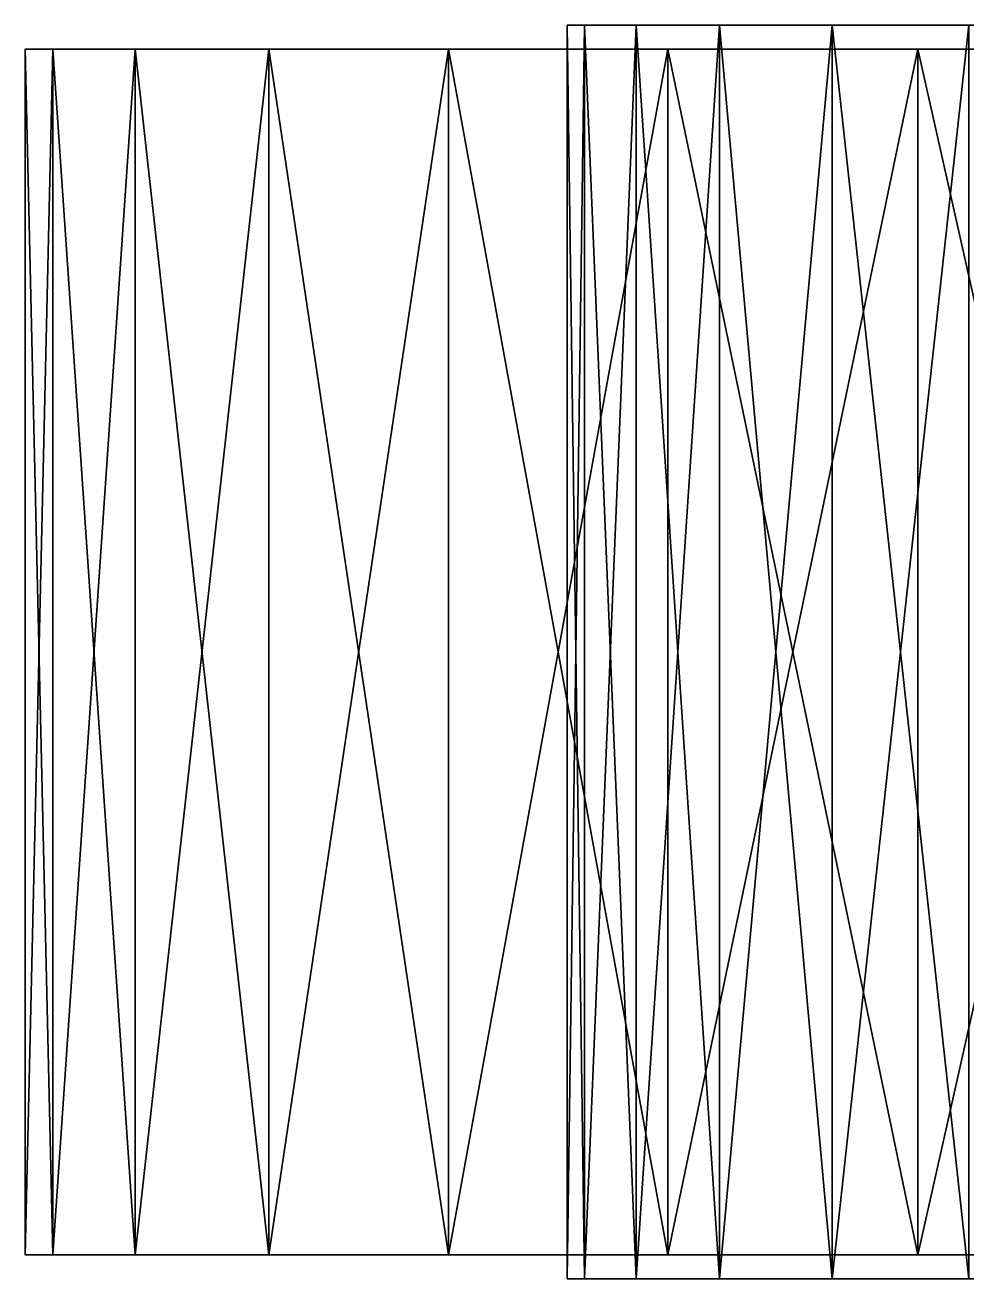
# Model space of a CAD drawing. Header units: millimetres. Extents: x -510 to 550, y -577 to 577.
# Drawn here: x -510 to -431.8, y -452 to -348 of the extents above; entities that cross this region are included whole.
import ezdxf

# ---------------------------------------------------------------- set-up
doc = ezdxf.new("R2010")
doc.units = ezdxf.units.MM
doc.layers.add('wheel_rear_right_visual_0', color=7, linetype='Continuous', true_color=0x14171a)
doc.layers.add('wheel_rear_right_visual_1', color=7, linetype='Continuous', true_color=0x7a858c)

msp = doc.modelspace()

# ---------------------------------------------------------------- linework, layer by layer
at = {"layer": 'wheel_rear_right_visual_0', "true_color": 0x14171a}
for points in [[(-390, -350, -280), (-510, -350, -280), (-507.69, -350, -256.59)], [(-390, -350, -280), (-507.69, -350, -303.41), (-510, -350, -280)], [(-507.69, -350, -256.59), (-510, -350, -280), (-510, -450, -280)], [(-507.69, -350, -256.59), (-510, -450, -280), (-507.69, -450, -256.59)], [(-510, -350, -280), (-507.69, -350, -303.41), (-507.69, -450, -303.41)], [(-510, -350, -280), (-507.69, -450, -303.41), (-510, -450, -280)], [(-390, -350, -280), (-507.69, -350, -256.59), (-500.87, -350, -234.08)], [(-390, -350, -280), (-500.87, -350, -325.92), (-507.69, -350, -303.41)], [(-500.87, -350, -234.08), (-507.69, -350, -256.59), (-507.69, -450, -256.59)], [(-500.87, -350, -234.08), (-507.69, -450, -256.59), (-500.87, -450, -234.08)], [(-507.69, -350, -303.41), (-500.87, -350, -325.92), (-500.87, -450, -325.92)], [(-507.69, -350, -303.41), (-500.87, -450, -325.92), (-507.69, -450, -303.41)], [(-390, -350, -280), (-500.87, -350, -234.08), (-489.78, -350, -213.33)], [(-390, -350, -280), (-489.78, -350, -346.67), (-500.87, -350, -325.92)], [(-489.78, -350, -213.33), (-500.87, -350, -234.08), (-500.87, -450, -234.08)], [(-489.78, -350, -213.33), (-500.87, -450, -234.08), (-489.78, -450, -213.33)], [(-500.87, -350, -325.92), (-489.78, -350, -346.67), (-489.78, -450, -346.67)], [(-500.87, -350, -325.92), (-489.78, -450, -346.67), (-500.87, -450, -325.92)], [(-390, -350, -280), (-489.78, -350, -213.33), (-474.85, -350, -195.15)], [(-390, -350, -280), (-474.85, -350, -364.85), (-489.78, -350, -346.67)], [(-474.85, -350, -195.15), (-489.78, -350, -213.33), (-489.78, -450, -213.33)], [(-474.85, -350, -195.15), (-489.78, -450, -213.33), (-474.85, -450, -195.15)], [(-489.78, -350, -346.67), (-474.85, -350, -364.85), (-474.85, -450, -364.85)], [(-489.78, -350, -346.67), (-474.85, -450, -364.85), (-489.78, -450, -346.67)], [(-390, -350, -280), (-474.85, -350, -195.15), (-456.67, -350, -180.22)], [(-390, -350, -280), (-456.67, -350, -379.78), (-474.85, -350, -364.85)], [(-456.67, -350, -180.22), (-474.85, -350, -195.15), (-474.85, -450, -195.15)], [(-456.67, -350, -180.22), (-474.85, -450, -195.15), (-456.67, -450, -180.22)], [(-474.85, -350, -364.85), (-456.67, -350, -379.78), (-456.67, -450, -379.78)], [(-474.85, -350, -364.85), (-456.67, -450, -379.78), (-474.85, -450, -364.85)], [(-390, -350, -280), (-456.67, -350, -180.22), (-435.92, -350, -169.13)], [(-390, -350, -280), (-435.92, -350, -390.87), (-456.67, -350, -379.78)], [(-435.92, -350, -169.13), (-456.67, -350, -180.22), (-456.67, -450, -180.22)], [(-435.92, -350, -169.13), (-456.67, -450, -180.22), (-435.92, -450, -169.13)], [(-456.67, -350, -379.78), (-435.92, -350, -390.87), (-435.92, -450, -390.87)], [(-456.67, -350, -379.78), (-435.92, -450, -390.87), (-456.67, -450, -379.78)], [(-390, -350, -280), (-435.92, -350, -169.13), (-413.41, -350, -162.31)], [(-390, -350, -280), (-413.41, -350, -397.69), (-435.92, -350, -390.87)], [(-413.41, -350, -162.31), (-435.92, -350, -169.13), (-435.92, -450, -169.13)], [(-413.41, -350, -162.31), (-435.92, -450, -169.13), (-413.41, -450, -162.31)], [(-435.92, -350, -390.87), (-413.41, -350, -397.69), (-413.41, -450, -397.69)], [(-435.92, -350, -390.87), (-413.41, -450, -397.69), (-435.92, -450, -390.87)], [(-507.69, -450, -256.59), (-510, -450, -280), (-390, -450, -280)], [(-510, -450, -280), (-507.69, -450, -303.41), (-390, -450, -280)], [(-500.87, -450, -234.08), (-507.69, -450, -256.59), (-390, -450, -280)], [(-507.69, -450, -303.41), (-500.87, -450, -325.92), (-390, -450, -280)], [(-489.78, -450, -213.33), (-500.87, -450, -234.08), (-390, -450, -280)], [(-500.87, -450, -325.92), (-489.78, -450, -346.67), (-390, -450, -280)], [(-474.85, -450, -195.15), (-489.78, -450, -213.33), (-390, -450, -280)], [(-489.78, -450, -346.67), (-474.85, -450, -364.85), (-390, -450, -280)], [(-456.67, -450, -180.22), (-474.85, -450, -195.15), (-390, -450, -280)], [(-474.85, -450, -364.85), (-456.67, -450, -379.78), (-390, -450, -280)], [(-435.92, -450, -169.13), (-456.67, -450, -180.22), (-390, -450, -280)], [(-456.67, -450, -379.78), (-435.92, -450, -390.87), (-390, -450, -280)], [(-413.41, -450, -162.31), (-435.92, -450, -169.13), (-390, -450, -280)], [(-435.92, -450, -390.87), (-413.41, -450, -397.69), (-390, -450, -280)]]:
    msp.add_3dface(points, dxfattribs=at)
at = {"layer": 'wheel_rear_right_visual_1', "true_color": 0x7a858c}
for points in [[(-390, -348, -280), (-465, -348, -280), (-463.56, -348, -265.37)], [(-390, -348, -280), (-463.56, -348, -294.63), (-465, -348, -280)], [(-463.56, -348, -265.37), (-465, -348, -280), (-465, -452, -280)], [(-463.56, -348, -265.37), (-465, -452, -280), (-463.56, -452, -265.37)], [(-465, -348, -280), (-463.56, -348, -294.63), (-463.56, -452, -294.63)], [(-465, -348, -280), (-463.56, -452, -294.63), (-465, -452, -280)], [(-390, -348, -280), (-463.56, -348, -265.37), (-459.29, -348, -251.3)], [(-390, -348, -280), (-459.29, -348, -308.7), (-463.56, -348, -294.63)], [(-459.29, -348, -251.3), (-463.56, -348, -265.37), (-463.56, -452, -265.37)], [(-459.29, -348, -251.3), (-463.56, -452, -265.37), (-459.29, -452, -251.3)], [(-463.56, -348, -294.63), (-459.29, -348, -308.7), (-459.29, -452, -308.7)], [(-463.56, -348, -294.63), (-459.29, -452, -308.7), (-463.56, -452, -294.63)], [(-390, -348, -280), (-459.29, -348, -251.3), (-452.36, -348, -238.33)], [(-390, -348, -280), (-452.36, -348, -321.67), (-459.29, -348, -308.7)], [(-452.36, -348, -238.33), (-459.29, -348, -251.3), (-459.29, -452, -251.3)], [(-452.36, -348, -238.33), (-459.29, -452, -251.3), (-452.36, -452, -238.33)], [(-459.29, -348, -308.7), (-452.36, -348, -321.67), (-452.36, -452, -321.67)], [(-459.29, -348, -308.7), (-452.36, -452, -321.67), (-459.29, -452, -308.7)], [(-390, -348, -280), (-452.36, -348, -238.33), (-443.03, -348, -226.97)], [(-390, -348, -280), (-443.03, -348, -333.03), (-452.36, -348, -321.67)], [(-443.03, -348, -226.97), (-452.36, -348, -238.33), (-452.36, -452, -238.33)], [(-443.03, -348, -226.97), (-452.36, -452, -238.33), (-443.03, -452, -226.97)], [(-452.36, -348, -321.67), (-443.03, -348, -333.03), (-443.03, -452, -333.03)], [(-452.36, -348, -321.67), (-443.03, -452, -333.03), (-452.36, -452, -321.67)], [(-390, -348, -280), (-443.03, -348, -226.97), (-431.67, -348, -217.64)], [(-390, -348, -280), (-431.67, -348, -342.36), (-443.03, -348, -333.03)], [(-431.67, -348, -217.64), (-443.03, -348, -226.97), (-443.03, -452, -226.97)], [(-431.67, -348, -217.64), (-443.03, -452, -226.97), (-431.67, -452, -217.64)], [(-443.03, -348, -333.03), (-431.67, -348, -342.36), (-431.67, -452, -342.36)], [(-443.03, -348, -333.03), (-431.67, -452, -342.36), (-443.03, -452, -333.03)], [(-463.56, -452, -265.37), (-465, -452, -280), (-390, -452, -280)], [(-465, -452, -280), (-463.56, -452, -294.63), (-390, -452, -280)], [(-459.29, -452, -251.3), (-463.56, -452, -265.37), (-390, -452, -280)], [(-463.56, -452, -294.63), (-459.29, -452, -308.7), (-390, -452, -280)], [(-452.36, -452, -238.33), (-459.29, -452, -251.3), (-390, -452, -280)], [(-459.29, -452, -308.7), (-452.36, -452, -321.67), (-390, -452, -280)], [(-443.03, -452, -226.97), (-452.36, -452, -238.33), (-390, -452, -280)], [(-452.36, -452, -321.67), (-443.03, -452, -333.03), (-390, -452, -280)], [(-431.67, -452, -217.64), (-443.03, -452, -226.97), (-390, -452, -280)], [(-443.03, -452, -333.03), (-431.67, -452, -342.36), (-390, -452, -280)]]:
    msp.add_3dface(points, dxfattribs=at)

doc.saveas('drawing.dxf')
